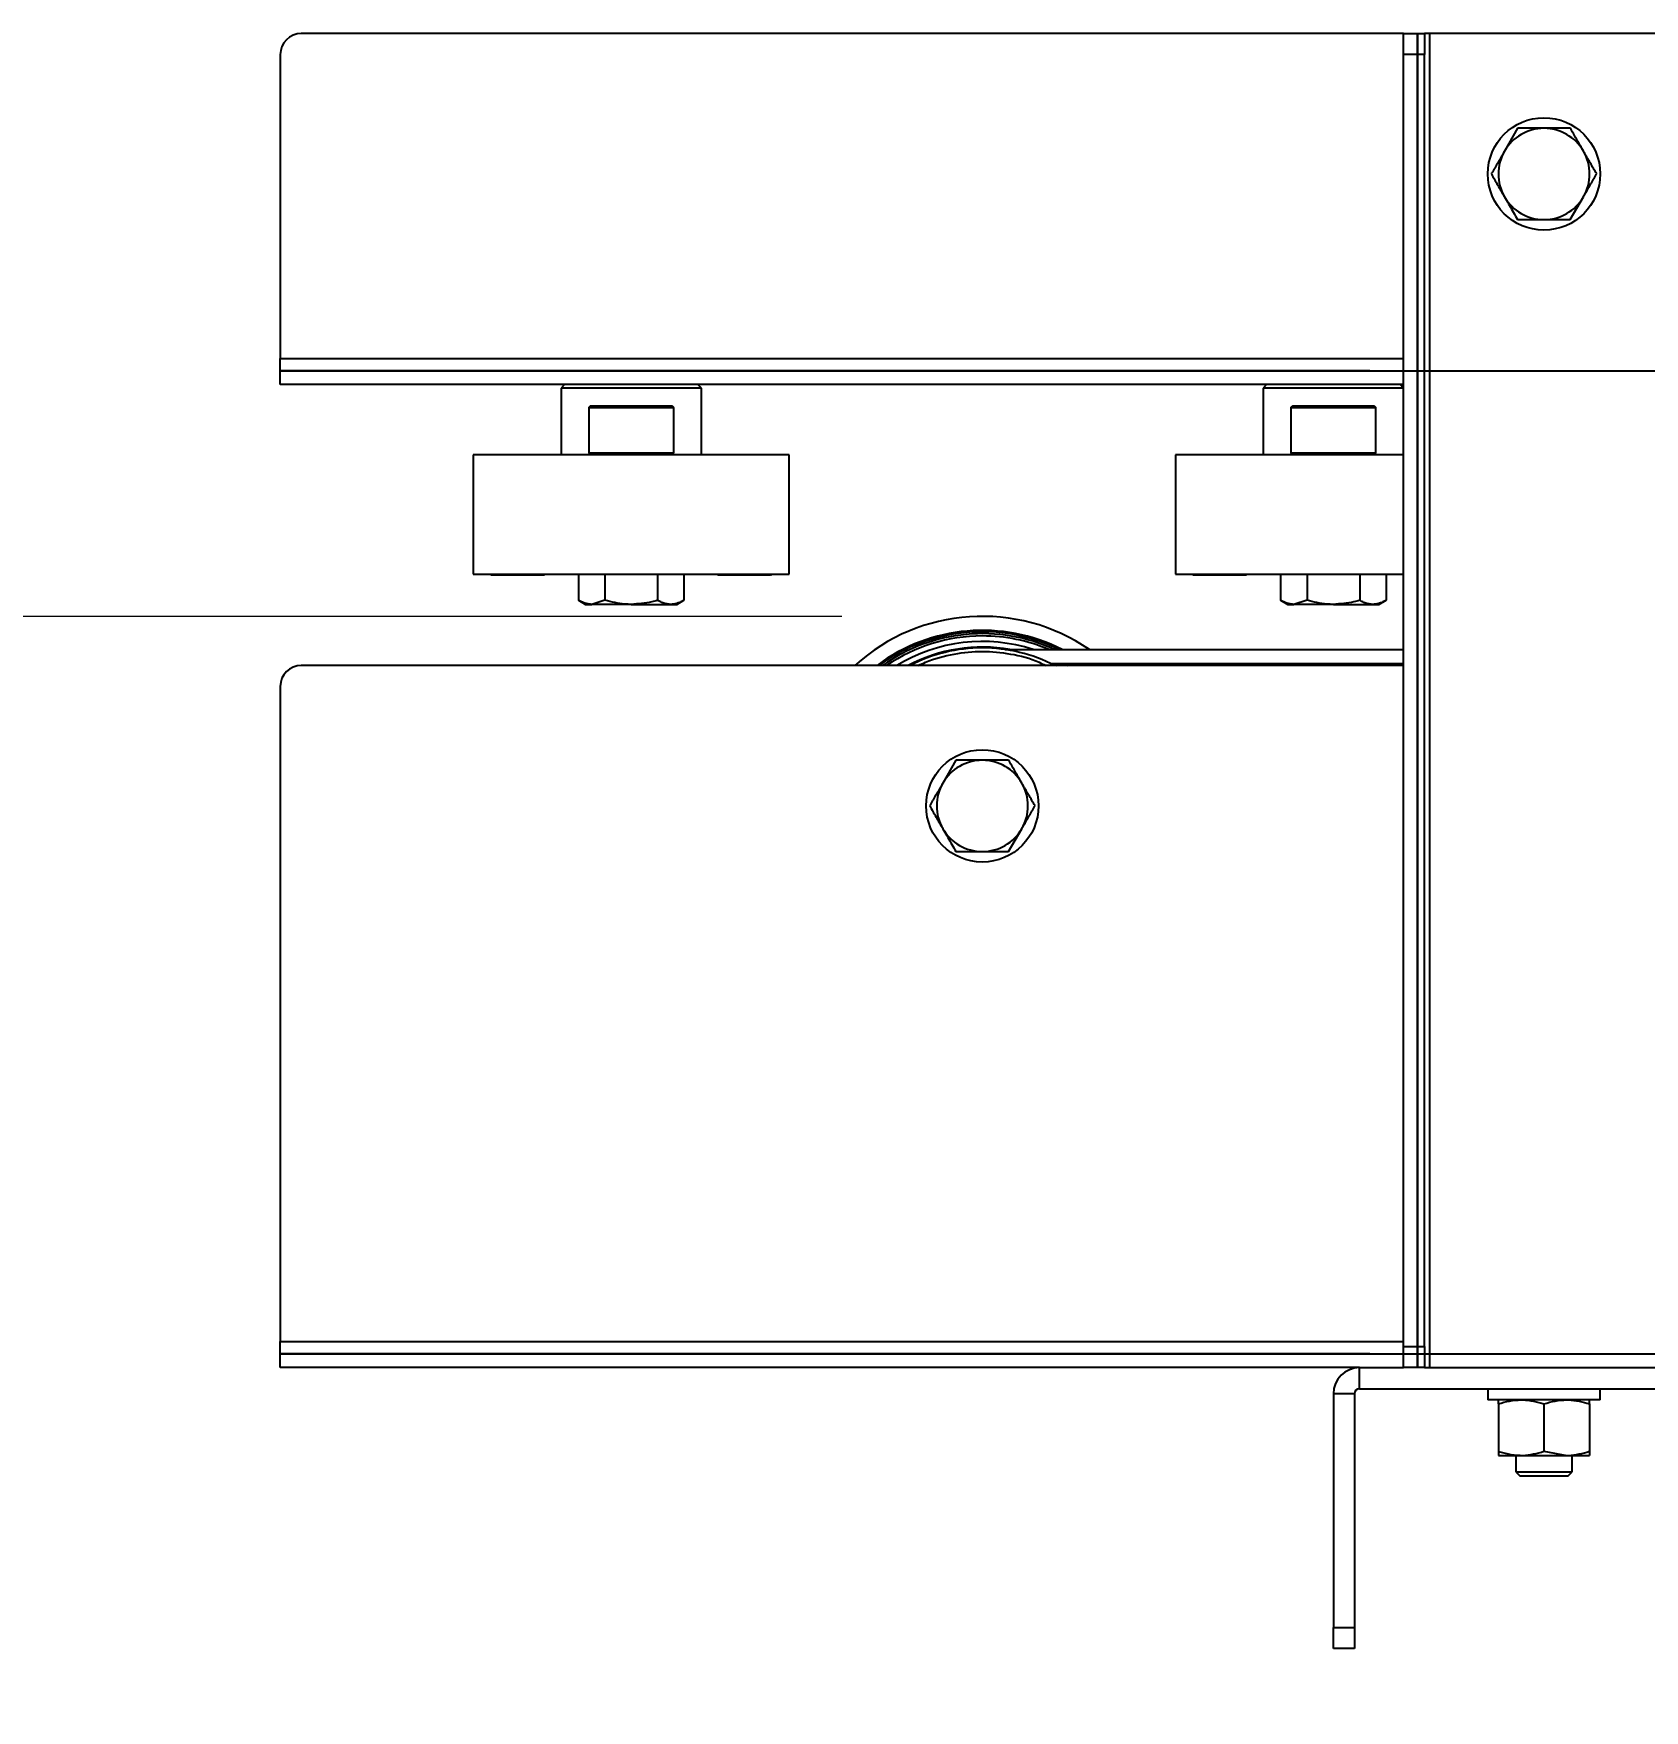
# Model space of a CAD drawing. Header units: millimetres. Extents: x 15 to 415, y 5 to 292.
# Drawn here: x 65.15 to 76.62, y 115.65 to 127.59 of the extents above; entities that cross this region are included whole.
import ezdxf

# ---------------------------------------------------------------- set-up
doc = ezdxf.new("R2010")
doc.units = ezdxf.units.MM
doc.linetypes.add('CENTERX2', pattern=[20.32, 12.7, -2.54, 2.54, -2.54])
doc.styles.add('SLDTEXTSTYLE0', font='TXT', dxfattribs={"width": 0.75})
doc.dimstyles.new('SLDDIMSTYLE2', dxfattribs={"dimtxt": 3.5, "dimasz": 3.302, "dimexe": 0, "dimexo": 0.0625, "dimgap": 0.875, "dimtad": 1, "dimlfac": 20, "dimrnd": 1e-09, "dimzin": 12, "dimdsep": 46, "dimtxsty": 'SLDTEXTSTYLE0', "dimsah": 1, "dimcen": 0.09, "dimadec": 0, "dimazin": 3, "dimtol": 1, "dimtp": 10, "dimtm": 10, "dimtfac": 1, "dimtofl": 0, "dimtmove": 0, "dimatfit": 3, "dimfxl": 0, "dimfrac": 2, "dimtolj": 1, "dimtzin": 0, "dimarcsym": 0})

# ---------------------------------------------------------------- blocks, each defined once
blk = doc.blocks.new('_D_3')
at = {"color": 7, "linetype": 'Continuous', "lineweight": 0}
for p, q in [((70.907, 123.439), (55.907, 123.439)), ((56.907, 123.439), (56.907, 93.439)), ((84.207, 93.439), (55.907, 93.439)), ((56.907, 93.439), (56.907, 60.237))]:
    blk.add_line(p, q, dxfattribs=at)
at = {"color": 7, "linetype": 'Continuous', "lineweight": 18}
for points in [[(56.907, 123.439), (56.399, 120.137), (57.415, 120.137)], [(56.907, 93.439), (57.415, 96.741), (56.399, 96.741)]]:
    blk.add_solid(points, dxfattribs=at)
at = {"color": 7, "linetype": 'Continuous', "lineweight": 18, "char_height": 3.5, "attachment_point": 1, "rotation": 90, "style": 'SLDTEXTSTYLE0'}
for s, insert in [('±10.00', (52.396, 75.773)), ('600.00', (52.396, 60.237))]:
    blk.add_mtext(s, dxfattribs=dict(at, insert=insert))

msp = doc.modelspace()

# ---------------------------------------------------------------- linework, layer by layer
at = {"color": 7, "linetype": 'Continuous', "lineweight": 25}
for p, q in [((74.90737, 127.58944), (67.05737, 127.58944)), ((74.90737, 127.58944), (75.05737, 127.58944)), ((74.90737, 127.43944), (74.90737, 127.58944)), ((75.05737, 127.58944), (75.05737, 127.43944)), ((75.0942, 127.58944), (75.05737, 127.58944)), ((75.0942, 118.08944), (75.0942, 127.58944)), ((78.72054, 127.58944), (75.0942, 127.58944)), ((66.90737, 127.43944), (66.90737, 125.27627)), ((75.05737, 127.43944), (74.90737, 127.43944)), ((74.90737, 118.23944), (74.90737, 127.43944)), ((75.05737, 118.23944), (75.05737, 127.43944)), ((75.71973, 126.91444), (75.62591, 126.75194)), ((76.095, 126.26444), (76.18882, 126.42694)), ((66.90737, 125.08944), (66.90737, 125.27627)), ((74.90737, 125.08944), (66.90737, 125.08944)), ((68.93237, 125.08944), (68.90737, 125.06444)), ((68.90737, 125.06444), (68.90737, 124.58944)), ((69.40737, 125.06444), (68.90737, 125.06444)), ((69.90737, 125.06444), (69.40737, 125.06444)), ((69.90737, 125.06444), (69.88237, 125.08944)), ((69.90737, 124.58944), (69.90737, 125.06444)), ((73.93237, 125.08944), (73.90737, 125.06444)), ((73.90737, 125.06444), (73.90737, 124.58944)), ((74.40737, 125.06444), (73.90737, 125.06444)), ((74.90737, 125.06444), (74.40737, 125.06444)), ((74.90737, 125.06444), (74.88237, 125.08944)), ((69.10737, 124.60444), (69.10737, 124.92444)), ((69.70737, 124.92444), (69.10737, 124.92444)), ((69.12848, 124.93944), (69.68625, 124.93944)), ((69.70737, 124.92444), (69.70737, 124.60444)), ((74.10737, 124.60444), (74.10737, 124.92444)), ((74.70737, 124.92444), (74.10737, 124.92444)), ((74.12848, 124.93944), (74.68625, 124.93944)), ((74.70737, 124.92444), (74.70737, 124.60444)), ((68.28237, 124.58944), (68.28237, 123.73944)), ((69.6002, 124.58944), (68.28237, 124.58944)), ((69.10737, 124.60444), (69.70737, 124.60444)), ((70.53237, 124.58944), (69.6002, 124.58944)), ((70.53237, 123.73944), (70.53237, 124.58944)), ((73.28237, 124.58944), (73.28237, 123.73944)), ((74.6002, 124.58944), (73.28237, 124.58944)), ((74.10737, 124.60444), (74.70737, 124.60444)), ((74.90737, 124.58944), (74.6002, 124.58944)), ((68.28237, 123.73944), (69.6002, 123.73944)), ((68.40758, 123.73944), (68.40758, 123.73444)), ((68.40801, 123.73444), (68.40801, 123.73944)), ((68.40801, 123.73444), (68.40889, 123.73444)), ((68.40918, 123.73944), (68.40918, 123.73444)), ((68.4107, 123.73444), (68.4107, 123.73944)), ((68.41099, 123.73444), (68.42051, 123.73444)), ((68.41693, 123.73444), (68.43462, 123.73444)), ((68.44106, 123.73444), (68.442, 123.73444)), ((68.442, 123.73444), (68.442, 123.73944)), ((68.442, 123.73444), (68.45236, 123.73444)), ((68.45236, 123.73444), (68.45236, 123.73944)), ((68.45236, 123.73444), (68.47266, 123.73444)), ((68.47266, 123.73444), (68.47266, 123.73944)), ((68.47266, 123.73444), (68.48851, 123.73444)), ((68.48857, 123.73444), (68.48857, 123.73944)), ((68.48857, 123.73444), (68.48974, 123.73444)), ((68.48974, 123.73944), (68.48974, 123.73444)), ((68.48974, 123.73444), (68.49985, 123.73444)), ((68.49985, 123.73444), (68.49985, 123.73944)), ((68.51868, 123.73444), (68.51868, 123.73944)), ((68.51868, 123.73444), (68.52386, 123.73444)), ((68.52386, 123.73444), (68.52386, 123.73944)), ((68.52386, 123.73444), (68.53686, 123.73444)), ((68.53891, 123.73444), (68.53891, 123.73944)), ((68.53891, 123.73444), (68.54579, 123.73444)), ((68.54579, 123.73444), (68.54579, 123.73944)), ((68.54579, 123.73444), (68.54771, 123.73444)), ((68.55975, 123.73444), (68.55975, 123.73944)), ((68.55975, 123.73444), (68.56661, 123.73444)), ((68.56661, 123.73444), (68.56661, 123.73944)), ((68.58043, 123.73444), (68.58043, 123.73944)), ((68.58043, 123.73444), (68.58302, 123.73444)), ((68.58343, 123.73444), (68.58343, 123.73944)), ((68.58343, 123.73444), (68.60729, 123.73444)), ((68.60729, 123.73444), (68.60729, 123.73944)), ((68.60936, 123.73944), (68.60936, 123.73444)), ((68.62928, 123.73444), (68.62928, 123.73944)), ((68.63209, 123.73444), (68.63209, 123.73944)), ((68.63209, 123.73444), (68.63473, 123.73444)), ((68.64054, 123.73444), (68.64054, 123.73944)), ((68.64054, 123.73444), (68.65669, 123.73444)), ((68.65669, 123.73444), (68.65669, 123.73944)), ((68.67848, 123.73444), (68.67848, 123.73944)), ((68.68132, 123.73444), (68.68132, 123.73944)), ((68.68132, 123.73444), (68.68276, 123.73444)), ((68.68276, 123.73444), (68.68276, 123.73944)), ((68.68276, 123.73444), (68.69587, 123.73444)), ((68.69587, 123.73444), (68.69587, 123.73944)), ((68.69587, 123.73444), (68.71271, 123.73444)), ((68.71271, 123.73444), (68.71271, 123.73944)), ((68.71271, 123.73444), (68.72573, 123.73444)), ((68.72573, 123.73444), (68.72573, 123.73944)), ((68.72573, 123.73444), (68.78292, 123.73444)), ((68.78292, 123.73444), (68.78292, 123.73944)), ((68.78533, 123.73444), (68.78533, 123.73944)), ((69.03209, 123.73944), (69.03209, 123.55347)), ((69.21973, 123.73944), (69.21973, 123.55347)), ((69.595, 123.73944), (69.595, 123.55347)), ((69.6002, 123.73944), (70.53237, 123.73944)), ((69.78264, 123.73944), (69.78264, 123.55347)), ((70.02761, 123.73444), (70.02761, 123.73944)), ((70.03, 123.73444), (70.03, 123.73944)), ((70.03, 123.73444), (70.06065, 123.73444)), ((70.06065, 123.73944), (70.06065, 123.73444)), ((70.06065, 123.73444), (70.07382, 123.73444)), ((70.07382, 123.73444), (70.07382, 123.73944)), ((70.08413, 123.73444), (70.08413, 123.73944)), ((70.08992, 123.73444), (70.08992, 123.73944)), ((70.08992, 123.73444), (70.10156, 123.73444)), ((70.10156, 123.73444), (70.10156, 123.73944)), ((70.10156, 123.73444), (70.11635, 123.73444)), ((70.11635, 123.73444), (70.11635, 123.73944)), ((70.11635, 123.73444), (70.128, 123.73444)), ((70.128, 123.73944), (70.128, 123.73444)), ((70.128, 123.73444), (70.14168, 123.73444)), ((70.14587, 123.73444), (70.14587, 123.73944)), ((70.14587, 123.73444), (70.16031, 123.73444)), ((70.16031, 123.73444), (70.16031, 123.73944)), ((70.17571, 123.73444), (70.17571, 123.73944)), ((70.17571, 123.73444), (70.18465, 123.73444)), ((70.18465, 123.73444), (70.18465, 123.73944)), ((70.18465, 123.73444), (70.19327, 123.73444)), ((70.19327, 123.73444), (70.19327, 123.73944)), ((70.19327, 123.73444), (70.20222, 123.73444)), ((70.20222, 123.73444), (70.20222, 123.73944)), ((70.20222, 123.73444), (70.21086, 123.73444)), ((70.21086, 123.73444), (70.21086, 123.73944)), ((70.21086, 123.73444), (70.21978, 123.73444)), ((70.21978, 123.73444), (70.21978, 123.73944)), ((70.21978, 123.73444), (70.22927, 123.73444)), ((70.22927, 123.73444), (70.22927, 123.73944)), ((70.22927, 123.73444), (70.23689, 123.73444)), ((70.23689, 123.73444), (70.23689, 123.73944)), ((70.23689, 123.73444), (70.24032, 123.73444)), ((70.24032, 123.73444), (70.24032, 123.73944)), ((70.24032, 123.73444), (70.24628, 123.73444)), ((70.26174, 123.73444), (70.26174, 123.73944)), ((70.28058, 123.73444), (70.28658, 123.73444)), ((70.28898, 123.73944), (70.28898, 123.73444)), ((70.28908, 123.73444), (70.28908, 123.73944)), ((70.28908, 123.73444), (70.32815, 123.73444)), ((70.32815, 123.73444), (70.32815, 123.73944)), ((70.33893, 123.73944), (70.33893, 123.73444)), ((70.33893, 123.73444), (70.36562, 123.73444)), ((70.36562, 123.73444), (70.36562, 123.73944)), ((70.36687, 123.73444), (70.37695, 123.73444)), ((70.37695, 123.73444), (70.37695, 123.73944)), ((70.37695, 123.73444), (70.38741, 123.73444)), ((70.38741, 123.73444), (70.38741, 123.73944)), ((70.39057, 123.73444), (70.39502, 123.73444)), ((70.39502, 123.73944), (70.39502, 123.73444)), ((70.3978, 123.73444), (70.3978, 123.73944)), ((70.39803, 123.73444), (70.4, 123.73444)), ((70.4, 123.73944), (70.4, 123.73444)), ((70.4021, 123.73444), (70.4021, 123.73944)), ((70.40302, 123.73444), (70.40716, 123.73444)), ((70.40716, 123.73944), (70.40716, 123.73444)), ((73.28237, 123.73944), (74.6002, 123.73944)), ((73.40758, 123.73944), (73.40758, 123.73444)), ((73.40801, 123.73444), (73.40801, 123.73944)), ((73.40801, 123.73444), (73.40872, 123.73444)), ((73.40918, 123.73944), (73.40918, 123.73444)), ((73.4107, 123.73444), (73.4107, 123.73944)), ((73.41693, 123.73444), (73.43462, 123.73444)), ((73.44106, 123.73444), (73.442, 123.73444)), ((73.442, 123.73444), (73.442, 123.73944)), ((73.442, 123.73444), (73.45236, 123.73444)), ((73.45236, 123.73444), (73.45236, 123.73944)), ((73.45236, 123.73444), (73.47266, 123.73444)), ((73.47266, 123.73444), (73.47266, 123.73944)), ((73.47266, 123.73444), (73.48851, 123.73444)), ((73.48857, 123.73444), (73.48857, 123.73944)), ((73.48857, 123.73444), (73.48974, 123.73444)), ((73.48974, 123.73944), (73.48974, 123.73444)), ((73.48974, 123.73444), (73.49985, 123.73444)), ((73.49985, 123.73444), (73.49985, 123.73944)), ((73.51868, 123.73444), (73.51868, 123.73944)), ((73.51868, 123.73444), (73.52386, 123.73444)), ((73.52386, 123.73444), (73.52386, 123.73944)), ((73.52386, 123.73444), (73.53686, 123.73444)), ((73.53891, 123.73444), (73.53891, 123.73944)), ((73.53891, 123.73444), (73.54579, 123.73444)), ((73.54579, 123.73444), (73.54579, 123.73944)), ((73.54579, 123.73444), (73.54771, 123.73444)), ((73.55975, 123.73444), (73.55975, 123.73944)), ((73.55975, 123.73444), (73.56661, 123.73444)), ((73.56661, 123.73444), (73.56661, 123.73944)), ((73.58043, 123.73444), (73.58043, 123.73944)), ((73.58043, 123.73444), (73.58302, 123.73444)), ((73.58343, 123.73444), (73.58343, 123.73944)), ((73.58343, 123.73444), (73.60729, 123.73444)), ((73.60729, 123.73444), (73.60729, 123.73944)), ((73.60936, 123.73944), (73.60936, 123.73444)), ((73.62928, 123.73444), (73.62928, 123.73944)), ((73.63209, 123.73444), (73.63209, 123.73944)), ((73.63209, 123.73444), (73.63473, 123.73444)), ((73.64054, 123.73444), (73.64054, 123.73944)), ((73.64054, 123.73444), (73.65669, 123.73444)), ((73.65669, 123.73444), (73.65669, 123.73944)), ((73.67848, 123.73444), (73.67848, 123.73944)), ((73.68132, 123.73444), (73.68132, 123.73944)), ((73.68132, 123.73444), (73.68276, 123.73444)), ((73.68276, 123.73444), (73.68276, 123.73944)), ((73.68276, 123.73444), (73.69587, 123.73444)), ((73.69587, 123.73444), (73.69587, 123.73944)), ((73.69587, 123.73444), (73.71271, 123.73444)), ((73.71271, 123.73444), (73.71271, 123.73944)), ((73.71271, 123.73444), (73.72573, 123.73444)), ((73.72573, 123.73444), (73.72573, 123.73944)), ((73.72573, 123.73444), (73.78292, 123.73444)), ((73.78292, 123.73444), (73.78292, 123.73944)), ((73.78533, 123.73444), (73.78533, 123.73944)), ((74.03209, 123.73944), (74.03209, 123.55347)), ((74.21973, 123.73944), (74.21973, 123.55347)), ((74.595, 123.73944), (74.595, 123.55347)), ((74.6002, 123.73944), (74.90737, 123.73944)), ((74.78264, 123.73944), (74.78264, 123.55347)), ((69.03209, 123.55347), (69.08237, 123.52444)), ((69.08237, 123.52444), (69.12591, 123.52444)), ((69.21973, 123.55347), (69.12591, 123.52444)), ((69.40737, 123.52444), (69.12591, 123.52444)), ((69.40737, 123.52444), (69.68882, 123.52444)), ((69.68882, 123.52444), (69.73237, 123.52444)), ((69.73237, 123.52444), (69.78264, 123.55347)), ((74.03209, 123.55347), (74.08237, 123.52444)), ((74.08237, 123.52444), (74.12591, 123.52444)), ((74.21973, 123.55347), (74.12591, 123.52444)), ((74.40737, 123.52444), (74.12591, 123.52444)), ((74.40737, 123.52444), (74.68882, 123.52444)), ((74.68882, 123.52444), (74.73237, 123.52444)), ((74.73237, 123.52444), (74.78264, 123.55347)), ((72.06781, 123.20294), (74.90737, 123.20294)), ((74.90737, 123.08944), (67.05737, 123.08944)), ((72.39567, 123.10294), (74.90737, 123.10294)), ((72.58861, 123.08944), (72.56836, 123.10294)), ((72.59808, 123.10294), (72.61748, 123.08944)), ((72.65737, 123.08944), (72.63902, 123.10294)), ((72.79917, 123.10294), (72.81428, 123.08944)), ((66.90737, 122.93944), (66.90737, 118.27627)), ((71.71973, 122.41444), (71.62591, 122.25194)), ((72.095, 121.76444), (72.18882, 121.92694)), ((66.90737, 118.08944), (66.90737, 118.27627)), ((74.90737, 118.23944), (75.05737, 118.23944)), ((74.90737, 118.08944), (74.90737, 118.23944)), ((75.05737, 118.23944), (75.05737, 118.08944)), ((74.5942, 118.08944), (66.90737, 118.08944)), ((74.5942, 118.08944), (74.90737, 118.08944)), ((74.5942, 117.93944), (74.5942, 118.08944)), ((75.05737, 118.08944), (74.90737, 118.08944)), ((75.05737, 118.08944), (75.0942, 118.08944)), ((75.0942, 118.08944), (78.72054, 118.08944)), ((74.55737, 117.90261), (74.40737, 117.90261)), ((74.40737, 117.90261), (74.40737, 116.23944)), ((74.55737, 117.90261), (74.55737, 116.23944)), ((74.5942, 117.93944), (79.22054, 117.93944)), ((75.50737, 117.93944), (75.50737, 117.85944)), ((76.30737, 117.85944), (76.30737, 117.93944)), ((76.30737, 117.85944), (75.50737, 117.85944)), ((75.58237, 117.83042), (75.58237, 117.49347)), ((75.90737, 117.83042), (75.90737, 117.49347)), ((76.23237, 117.83042), (76.23237, 117.49347)), ((75.58237, 117.46444), (75.74487, 117.46444)), ((75.70737, 117.46444), (75.70737, 117.34717)), ((75.74487, 117.46444), (76.06987, 117.46444)), ((75.90737, 117.49347), (76.06987, 117.46444)), ((76.06987, 117.46444), (76.23237, 117.46444)), ((76.10737, 117.34717), (76.10737, 117.46444)), ((75.70737, 117.34717), (75.73509, 117.31944)), ((75.70737, 117.34717), (76.10737, 117.34717)), ((75.73509, 117.31944), (76.07964, 117.31944)), ((76.07964, 117.31944), (76.10737, 117.34717)), ((74.40737, 116.23944), (74.55737, 116.23944)), ((74.40737, 116.08944), (74.40737, 116.23944)), ((74.55737, 116.23944), (74.55737, 116.08944)), ((74.55737, 116.08944), (74.40737, 116.08944))]:
    msp.add_line(p, q, dxfattribs=at)
at = {"color": 7, "linetype": 'CENTERX2'}
for p, q in [((75.00637, 118.08944), (75.00637, 127.58944)), ((75.00637, 127.58944), (75.00637, 118.08944)), ((216.90737, 125.18844), (66.90737, 125.18844)), ((66.90737, 125.18844), (216.90737, 125.18844)), ((66.90737, 118.18844), (216.90737, 118.18844)), ((216.90737, 118.18844), (66.90737, 118.18844))]:
    msp.add_line(p, q, dxfattribs=at)
at = {"color": 8, "linetype": 'Continuous', "lineweight": 25}
for p, q in [((66.90737, 125.27627), (74.90737, 125.27627)), ((72.40892, 123.10294), (72.43532, 123.08944)), ((72.4933, 123.10294), (72.51605, 123.08944)), ((72.62231, 123.10294), (72.64107, 123.08944)), ((66.90737, 118.27627), (74.90737, 118.27627))]:
    msp.add_line(p, q, dxfattribs=at)
at = {"color": 7, "linetype": 'Continuous', "lineweight": 25}
for centre in [(75.90737, 126.58944), (71.90737, 122.08944)]:
    msp.add_circle(centre, 0.4, dxfattribs=at)
for centre, radius, start, end in [((67.05737, 127.43944), 0.15, 90, 180), ((75.90737, 126.58944), 0.325, 90, 150), ((75.90737, 126.58944), 0.325, 30, 90), ((75.90737, 126.58944), 0.325, 150, 210), ((75.90737, 126.58944), 0.325, 330, 30), ((75.90737, 126.58944), 0.325, 210, 270), ((75.90737, 126.58944), 0.325, 270, 330), ((71.90737, 122.08944), 1.35, 55.569721, 132.205446), ((71.90737, 122.08944), 1.25, 62.973947, 126.869898), ((71.90737, 122.08944), 1.22649, 65.213844, 125.379209), ((71.90737, 122.08944), 1.21, 90, 124.264603), ((71.90737, 122.08944), 1.21, 66.962355, 90), ((71.90737, 122.08944), 1.125, 90, 117.266044), ((71.90737, 122.08944), 1.125, 62.733956, 90), ((67.05737, 122.93944), 0.15, 90, 180), ((71.90737, 122.08944), 0.325, 90, 150), ((71.90737, 122.08944), 0.325, 30, 90), ((71.90737, 122.08944), 0.325, 150, 210), ((71.90737, 122.08944), 0.325, 330, 30), ((71.90737, 122.08944), 0.325, 210, 270), ((71.90737, 122.08944), 0.325, 270, 330), ((74.5942, 117.90261), 0.18683, 90, 180), ((74.5942, 117.90261), 0.03683, 90, 180)]:
    msp.add_arc(centre, radius, start, end, dxfattribs=at)
at = {"color": 8, "linetype": 'Continuous', "lineweight": 25}
for radius, start, end in [(1.24029, 63.866951, 126.267609), (1.17068, 72.018173, 121.328258), (1.13081, 79.961409, 117.832016)]:
    msp.add_arc((71.90737, 122.08944), radius, start, end, dxfattribs=at)
at = {"color": 7, "linetype": 'Continuous', "lineweight": 25}
for points, knots in [([(75.90737, 126.91444), (75.89201, 126.91444), (75.82851, 126.91444), (75.76664, 126.91444), (75.71973, 126.91444)], [0, 0, 0, 0, 0.241851417, 1, 1, 1, 1]), ([(76.095, 126.91444), (76.08133, 126.91444), (76.02022, 126.91444), (75.95669, 126.91444), (75.90737, 126.91444)], [0, 0, 0, 0, 0.22371328, 1, 1, 1, 1]), ([(76.18882, 126.75194), (76.1866, 126.7558), (76.16976, 126.78496), (76.13801, 126.83996), (76.10943, 126.88947), (76.095, 126.91444)], [0, 0, 0, 0, 0.07007691, 0.53077766, 1, 1, 1, 1]), ([(75.62591, 126.75194), (75.62368, 126.74809), (75.61782, 126.73793), (75.6083, 126.72145), (75.59738, 126.70252), (75.58277, 126.67723), (75.5682, 126.652), (75.55372, 126.6269), (75.54286, 126.6081), (75.53568, 126.59567), (75.53209, 126.58944)], [0, 0, 0, 0, 0.07003611, 0.18484299, 0.29981661, 0.41526294, 0.64786676, 0.76502468, 0.88247311, 1, 1, 1, 1]), ([(76.28264, 126.58944), (76.27507, 126.60257), (76.25988, 126.62888), (76.24051, 126.66242), (76.22481, 126.68961), (76.2129, 126.71025), (76.20088, 126.73105), (76.19285, 126.74498), (76.18882, 126.75194)], [0, 0, 0, 0, 0.2473449, 0.49601219, 0.62098533, 0.74684355, 0.87330953, 1, 1, 1, 1]), ([(75.53209, 126.58944), (75.53587, 126.5829), (75.54721, 126.56325), (75.56644, 126.52995), (75.58994, 126.48924), (75.60985, 126.45475), (75.62189, 126.43391), (75.62591, 126.42694)], [0, 0, 0, 0, 0.123597525, 0.371247822, 0.621013548, 0.873301388, 1, 1, 1, 1]), ([(76.18882, 126.42694), (76.19105, 126.4308), (76.20057, 126.44728), (76.21374, 126.4701), (76.22829, 126.4953), (76.23921, 126.51422), (76.25013, 126.53313), (76.26102, 126.55198), (76.27187, 126.57078), (76.27905, 126.58322), (76.28264, 126.58944)], [0, 0, 0, 0, 0.07003681, 0.29977827, 0.41522575, 0.53148028, 0.64786324, 0.76502233, 0.88247194, 1, 1, 1, 1]), ([(75.62591, 126.42694), (75.62813, 126.42309), (75.64009, 126.40239), (75.66174, 126.36488), (75.69089, 126.31438), (75.71001, 126.28128), (75.71973, 126.26444)], [0, 0, 0, 0, 0.070051373, 0.376606602, 0.683073408, 1, 1, 1, 1]), ([(75.71973, 126.26444), (75.7429, 126.26444), (75.78945, 126.26444), (75.84489, 126.26444), (75.88435, 126.26444), (75.89969, 126.26444), (75.90737, 126.26444)], [0, 0, 0, 0, 0.37742408, 0.75834263, 0.87907343, 1, 1, 1, 1]), ([(75.90737, 126.26444), (75.95669, 126.26444), (76.02022, 126.26444), (76.08133, 126.26444), (76.095, 126.26444)], [0, 0, 0, 0, 0.77628672, 1, 1, 1, 1]), ([(69.10737, 124.92444), (69.10749, 124.92566), (69.10772, 124.92809), (69.10966, 124.93174), (69.11251, 124.93466), (69.11605, 124.93684), (69.11979, 124.93831), (69.12396, 124.93927), (69.12697, 124.93938), (69.12848, 124.93944)], [0, 0, 0, 0, 0.11116437, 0.22155782, 0.39117964, 0.52732907, 0.66706995, 0.83215896, 1, 1, 1, 1]), ([(69.68625, 124.93944), (69.68832, 124.93933), (69.69254, 124.93911), (69.69812, 124.93725), (69.70209, 124.93473), (69.70451, 124.93227), (69.70611, 124.92991), (69.70718, 124.92721), (69.70731, 124.92526), (69.70737, 124.92444)], [0, 0, 0, 0, 0.229450284, 0.466684963, 0.643088592, 0.731025051, 0.821782574, 0.924949013, 1, 1, 1, 1]), ([(74.10737, 124.92444), (74.10749, 124.92566), (74.10772, 124.92809), (74.10966, 124.93174), (74.11251, 124.93466), (74.11605, 124.93684), (74.11979, 124.93831), (74.12396, 124.93927), (74.12697, 124.93938), (74.12848, 124.93944)], [0, 0, 0, 0, 0.11116437, 0.22155782, 0.39117964, 0.52732907, 0.66706995, 0.83215896, 1, 1, 1, 1]), ([(74.68625, 124.93944), (74.68832, 124.93933), (74.69254, 124.93911), (74.69812, 124.93725), (74.70209, 124.93473), (74.70451, 124.93227), (74.70611, 124.92991), (74.70718, 124.92721), (74.70731, 124.92526), (74.70737, 124.92444)], [0, 0, 0, 0, 0.229450284, 0.466684963, 0.643088592, 0.731025051, 0.821782574, 0.924949013, 1, 1, 1, 1]), ([(69.12848, 124.58944), (69.12641, 124.58956), (69.1222, 124.58978), (69.11662, 124.59164), (69.11264, 124.59416), (69.11022, 124.59662), (69.10862, 124.59898), (69.10755, 124.60168), (69.10742, 124.60362), (69.10737, 124.60444)], [0, 0, 0, 0, 0.22945028, 0.46668496, 0.64308859, 0.73102505, 0.82178257, 0.92494901, 1, 1, 1, 1]), ([(69.70737, 124.60444), (69.70725, 124.60323), (69.70701, 124.6008), (69.70508, 124.59714), (69.70222, 124.59423), (69.69868, 124.59205), (69.69494, 124.59058), (69.69077, 124.58962), (69.68776, 124.5895), (69.68625, 124.58944)], [0, 0, 0, 0, 0.111164368, 0.221557819, 0.391179643, 0.527329074, 0.667069947, 0.83215896, 1, 1, 1, 1]), ([(74.12848, 124.58944), (74.12641, 124.58956), (74.1222, 124.58978), (74.11662, 124.59164), (74.11264, 124.59416), (74.11022, 124.59662), (74.10862, 124.59898), (74.10755, 124.60168), (74.10742, 124.60362), (74.10737, 124.60444)], [0, 0, 0, 0, 0.22945028, 0.46668496, 0.64308859, 0.73102505, 0.82178257, 0.92494901, 1, 1, 1, 1]), ([(74.70737, 124.60444), (74.70725, 124.60323), (74.70701, 124.6008), (74.70508, 124.59714), (74.70222, 124.59423), (74.69868, 124.59205), (74.69494, 124.59058), (74.69077, 124.58962), (74.68776, 124.5895), (74.68625, 124.58944)], [0, 0, 0, 0, 0.111164368, 0.221557819, 0.391179643, 0.527329074, 0.667069947, 0.83215896, 1, 1, 1, 1]), ([(68.40758, 123.73444), (68.40762, 123.73444), (68.4077, 123.73444), (68.40782, 123.73444), (68.40794, 123.73444), (68.40801, 123.73444)], [0, 0, 0, 0, 0.250499317, 0.500932682, 1, 1, 1, 1]), ([(68.4107, 123.73444), (68.41403, 123.73444), (68.42068, 123.73444), (68.42943, 123.73444), (68.43486, 123.73444), (68.43697, 123.73444)], [0, 0, 0, 0, 0.37999062, 0.75962697, 1, 1, 1, 1]), ([(68.44037, 123.73444), (68.44034, 123.73444), (68.44028, 123.73444), (68.44052, 123.73444), (68.44077, 123.73444), (68.44111, 123.73444), (68.44153, 123.73444), (68.44184, 123.73444), (68.442, 123.73444)], [0, 0, 0, 0, 0.27327484, 0.42109323, 0.56521825, 0.70965688, 0.85477745, 1, 1, 1, 1]), ([(68.48881, 123.73444), (68.48872, 123.73444), (68.48855, 123.73444), (68.48847, 123.73444), (68.48851, 123.73444), (68.48872, 123.73444), (68.48908, 123.73444), (68.48949, 123.73444), (68.48974, 123.73444)], [0, 0, 0, 0, 0.15219733, 0.30538071, 0.45997636, 0.61886819, 0.77897902, 1, 1, 1, 1]), ([(68.49985, 123.73444), (68.50085, 123.73444), (68.50278, 123.73444), (68.50798, 123.73444), (68.51177, 123.73444), (68.51369, 123.73444), (68.51372, 123.73444)], [0, 0, 0, 0, 0.35258236, 0.6858242, 0.99504339, 1, 1, 1, 1]), ([(68.51635, 123.73444), (68.51634, 123.73444), (68.51625, 123.73444), (68.51629, 123.73444), (68.51647, 123.73444), (68.51677, 123.73444), (68.51726, 123.73444), (68.51791, 123.73444), (68.51843, 123.73444), (68.51868, 123.73444)], [0, 0, 0, 0, 0.01653062, 0.21682148, 0.31828921, 0.48616051, 0.65522941, 0.82729332, 1, 1, 1, 1]), ([(68.53675, 123.73444), (68.5368, 123.73444), (68.5369, 123.73444), (68.53827, 123.73444), (68.53891, 123.73444)], [0, 0, 0, 0, 0.52656025, 1, 1, 1, 1]), ([(68.54579, 123.73444), (68.54665, 123.73444), (68.54839, 123.73444), (68.55166, 123.73444), (68.55435, 123.73444), (68.55546, 123.73444)], [0, 0, 0, 0, 0.36861676, 0.73972635, 1, 1, 1, 1]), ([(68.55692, 123.73444), (68.55692, 123.73444), (68.5569, 123.73444), (68.55835, 123.73444), (68.55957, 123.73444), (68.55975, 123.73444)], [0, 0, 0, 0, 0.15876781, 0.87607023, 1, 1, 1, 1]), ([(68.56661, 123.73444), (68.56805, 123.73444), (68.5705, 123.73444), (68.57579, 123.73444), (68.57899, 123.73444), (68.58043, 123.73444)], [0, 0, 0, 0, 0.43959189, 0.74804775, 1, 1, 1, 1]), ([(68.60729, 123.73444), (68.60745, 123.73444), (68.60776, 123.73444), (68.60842, 123.73444), (68.60898, 123.73444), (68.60936, 123.73444)], [0, 0, 0, 0, 0.25034864, 0.5007655, 1, 1, 1, 1]), ([(68.60936, 123.73444), (68.61103, 123.73444), (68.61384, 123.73444), (68.61913, 123.73444), (68.6243, 123.73444), (68.62754, 123.73444), (68.62928, 123.73444)], [0, 0, 0, 0, 0.31857247, 0.53405374, 0.75020241, 1, 1, 1, 1]), ([(68.62928, 123.73444), (68.62953, 123.73444), (68.63003, 123.73444), (68.63094, 123.73444), (68.63163, 123.73444), (68.63209, 123.73444)], [0, 0, 0, 0, 0.25082463, 0.50196507, 1, 1, 1, 1]), ([(68.636, 123.73444), (68.63606, 123.73444), (68.6362, 123.73444), (68.6382, 123.73444), (68.63995, 123.73444), (68.64054, 123.73444)], [0, 0, 0, 0, 0.29169999, 0.76254839, 1, 1, 1, 1]), ([(68.65669, 123.73444), (68.65831, 123.73444), (68.66101, 123.73444), (68.6662, 123.73444), (68.67138, 123.73444), (68.67552, 123.73444), (68.67784, 123.73444), (68.67848, 123.73444)], [0, 0, 0, 0, 0.29156218, 0.48449602, 0.67811868, 0.91155997, 1, 1, 1, 1]), ([(68.67848, 123.73444), (68.67872, 123.73444), (68.67921, 123.73444), (68.68017, 123.73444), (68.68086, 123.73444), (68.68132, 123.73444)], [0, 0, 0, 0, 0.25018906, 0.50040982, 1, 1, 1, 1]), ([(68.78292, 123.73444), (68.78313, 123.73444), (68.78357, 123.73444), (68.7844, 123.73444), (68.78496, 123.73444), (68.78533, 123.73444)], [0, 0, 0, 0, 0.25036926, 0.50078188, 1, 1, 1, 1]), ([(68.78533, 123.73444), (68.78714, 123.73444), (68.78952, 123.73444), (68.78962, 123.73444), (68.78964, 123.73444)], [0, 0, 0, 0, 0.75607246, 1, 1, 1, 1]), ([(70.02509, 123.73444), (70.02501, 123.73444), (70.02473, 123.73444), (70.02586, 123.73444), (70.02714, 123.73444), (70.02761, 123.73444)], [0, 0, 0, 0, 0.213141412, 0.716613509, 1, 1, 1, 1]), ([(70.02761, 123.73444), (70.02779, 123.73444), (70.02814, 123.73444), (70.02891, 123.73444), (70.02956, 123.73444), (70.03, 123.73444)], [0, 0, 0, 0, 0.25045902, 0.50101274, 1, 1, 1, 1]), ([(70.0748, 123.73444), (70.075, 123.73444), (70.07667, 123.73444), (70.08, 123.73444), (70.08288, 123.73444), (70.08413, 123.73444)], [0, 0, 0, 0, 0.070676211, 0.595397325, 1, 1, 1, 1]), ([(70.08413, 123.73444), (70.08554, 123.73444), (70.08737, 123.73444), (70.08889, 123.73444), (70.08923, 123.73444)], [0, 0, 0, 0, 0.776278305, 1, 1, 1, 1]), ([(70.14289, 123.73444), (70.14293, 123.73444), (70.143, 123.73444), (70.14487, 123.73444), (70.14587, 123.73444)], [0, 0, 0, 0, 0.466699885, 1, 1, 1, 1]), ([(70.16031, 123.73444), (70.16244, 123.73444), (70.16558, 123.73444), (70.17176, 123.73444), (70.17686, 123.73444), (70.18006, 123.73444), (70.18175, 123.73444)], [0, 0, 0, 0, 0.40461672, 0.59534225, 0.78652504, 1, 1, 1, 1]), ([(70.24792, 123.73444), (70.24817, 123.73444), (70.24885, 123.73444), (70.25237, 123.73444), (70.25715, 123.73444), (70.26059, 123.73444), (70.26174, 123.73444)], [0, 0, 0, 0, 0.18044363, 0.4996936, 0.83322072, 1, 1, 1, 1]), ([(70.25788, 123.73444), (70.26114, 123.73444), (70.26522, 123.73444), (70.26944, 123.73444), (70.27029, 123.73444)], [0, 0, 0, 0, 0.7969489, 1, 1, 1, 1]), ([(70.26174, 123.73444), (70.26246, 123.73444), (70.26389, 123.73444), (70.26612, 123.73444), (70.26842, 123.73444), (70.27059, 123.73444), (70.27259, 123.73444), (70.27442, 123.73444), (70.27622, 123.73444), (70.27796, 123.73444), (70.27962, 123.73444), (70.2812, 123.73444), (70.28271, 123.73444), (70.28408, 123.73444), (70.28533, 123.73444), (70.28643, 123.73444), (70.28739, 123.73444), (70.28826, 123.73444), (70.28873, 123.73444), (70.28898, 123.73444)], [0, 0, 0, 0, 0.066288783, 0.132991791, 0.201562368, 0.271107442, 0.325847513, 0.381019548, 0.43752861, 0.494429813, 0.549154813, 0.604226181, 0.660586697, 0.71743599, 0.770937773, 0.824914528, 0.880367041, 0.936276947, 1, 1, 1, 1]), ([(70.27098, 123.73444), (70.27096, 123.73444), (70.27089, 123.73444), (70.27096, 123.73444), (70.27108, 123.73444), (70.27136, 123.73444), (70.2717, 123.73444), (70.27202, 123.73444), (70.27213, 123.73444)], [0, 0, 0, 0, 0.09795091, 0.2787516, 0.46031045, 0.59478195, 0.86465331, 1, 1, 1, 1]), ([(70.32815, 123.73444), (70.32845, 123.73444), (70.32904, 123.73444), (70.32996, 123.73444), (70.33091, 123.73444), (70.33181, 123.73444), (70.33265, 123.73444), (70.33343, 123.73444), (70.3342, 123.73444), (70.33492, 123.73444), (70.33559, 123.73444), (70.33621, 123.73444), (70.33679, 123.73444), (70.33731, 123.73444), (70.33776, 123.73444), (70.33815, 123.73444), (70.33848, 123.73444), (70.33873, 123.73444), (70.33887, 123.73444), (70.33893, 123.73444)], [0, 0, 0, 0, 0.06907481, 0.13836498, 0.2094942, 0.28183557, 0.34134062, 0.40136976, 0.46289835, 0.52490516, 0.58072871, 0.63695146, 0.69455548, 0.75269614, 0.80456157, 0.85688766, 0.91058525, 0.96461916, 1, 1, 1, 1]), ([(70.38881, 123.73444), (70.38922, 123.73444), (70.39122, 123.73444), (70.39321, 123.73444), (70.39479, 123.73444)], [0, 0, 0, 0, 0.20878597, 1, 1, 1, 1]), ([(70.3978, 123.73444), (70.39757, 123.73444), (70.3971, 123.73444), (70.3964, 123.73444), (70.39571, 123.73444), (70.39525, 123.73444), (70.39502, 123.73444)], [0, 0, 0, 0, 0.2506984, 0.50128538, 0.7506427, 1, 1, 1, 1]), ([(70.4, 123.73444), (70.40018, 123.73444), (70.40053, 123.73444), (70.40121, 123.73444), (70.40174, 123.73444), (70.4021, 123.73444)], [0, 0, 0, 0, 0.25063043, 0.50121468, 1, 1, 1, 1]), ([(73.40758, 123.73444), (73.40762, 123.73444), (73.4077, 123.73444), (73.40782, 123.73444), (73.40794, 123.73444), (73.40801, 123.73444)], [0, 0, 0, 0, 0.250499317, 0.500932682, 1, 1, 1, 1]), ([(73.4107, 123.73444), (73.41403, 123.73444), (73.42068, 123.73444), (73.42943, 123.73444), (73.43486, 123.73444), (73.43697, 123.73444)], [0, 0, 0, 0, 0.37999062, 0.75962697, 1, 1, 1, 1]), ([(73.44037, 123.73444), (73.44034, 123.73444), (73.44028, 123.73444), (73.44052, 123.73444), (73.44077, 123.73444), (73.44111, 123.73444), (73.44153, 123.73444), (73.44184, 123.73444), (73.442, 123.73444)], [0, 0, 0, 0, 0.27327484, 0.42109323, 0.56521825, 0.70965688, 0.85477745, 1, 1, 1, 1]), ([(73.48881, 123.73444), (73.48872, 123.73444), (73.48855, 123.73444), (73.48847, 123.73444), (73.48851, 123.73444), (73.48872, 123.73444), (73.48908, 123.73444), (73.48949, 123.73444), (73.48974, 123.73444)], [0, 0, 0, 0, 0.15219733, 0.30538071, 0.45997636, 0.61886819, 0.77897902, 1, 1, 1, 1]), ([(73.49985, 123.73444), (73.50085, 123.73444), (73.50278, 123.73444), (73.50797, 123.73444), (73.51191, 123.73444), (73.51398, 123.73444), (73.51416, 123.73444)], [0, 0, 0, 0, 0.344424767, 0.669956478, 0.972021358, 1, 1, 1, 1]), ([(73.51635, 123.73444), (73.51634, 123.73444), (73.51625, 123.73444), (73.51629, 123.73444), (73.51647, 123.73444), (73.51677, 123.73444), (73.51726, 123.73444), (73.51791, 123.73444), (73.51843, 123.73444), (73.51868, 123.73444)], [0, 0, 0, 0, 0.01653062, 0.21682148, 0.31828921, 0.48616051, 0.65522941, 0.82729332, 1, 1, 1, 1]), ([(73.53675, 123.73444), (73.5368, 123.73444), (73.5369, 123.73444), (73.53827, 123.73444), (73.53891, 123.73444)], [0, 0, 0, 0, 0.52656025, 1, 1, 1, 1]), ([(73.54579, 123.73444), (73.54665, 123.73444), (73.54839, 123.73444), (73.55166, 123.73444), (73.55435, 123.73444), (73.55546, 123.73444)], [0, 0, 0, 0, 0.36861676, 0.73972635, 1, 1, 1, 1]), ([(73.55692, 123.73444), (73.55692, 123.73444), (73.5569, 123.73444), (73.55835, 123.73444), (73.55957, 123.73444), (73.55975, 123.73444)], [0, 0, 0, 0, 0.15876781, 0.87607023, 1, 1, 1, 1]), ([(73.56661, 123.73444), (73.56805, 123.73444), (73.5705, 123.73444), (73.57579, 123.73444), (73.57899, 123.73444), (73.58043, 123.73444)], [0, 0, 0, 0, 0.43959189, 0.74804775, 1, 1, 1, 1]), ([(73.60729, 123.73444), (73.60745, 123.73444), (73.60776, 123.73444), (73.60842, 123.73444), (73.60898, 123.73444), (73.60936, 123.73444)], [0, 0, 0, 0, 0.25034864, 0.5007655, 1, 1, 1, 1]), ([(73.60936, 123.73444), (73.61103, 123.73444), (73.61384, 123.73444), (73.61913, 123.73444), (73.6243, 123.73444), (73.62754, 123.73444), (73.62928, 123.73444)], [0, 0, 0, 0, 0.31857247, 0.53405374, 0.75020241, 1, 1, 1, 1]), ([(73.62928, 123.73444), (73.62953, 123.73444), (73.63003, 123.73444), (73.63094, 123.73444), (73.63163, 123.73444), (73.63209, 123.73444)], [0, 0, 0, 0, 0.25082463, 0.50196507, 1, 1, 1, 1]), ([(73.636, 123.73444), (73.63606, 123.73444), (73.6362, 123.73444), (73.6382, 123.73444), (73.63995, 123.73444), (73.64054, 123.73444)], [0, 0, 0, 0, 0.29169999, 0.76254839, 1, 1, 1, 1]), ([(73.65669, 123.73444), (73.65831, 123.73444), (73.66101, 123.73444), (73.6662, 123.73444), (73.67138, 123.73444), (73.67552, 123.73444), (73.67784, 123.73444), (73.67848, 123.73444)], [0, 0, 0, 0, 0.29156218, 0.48449602, 0.67811868, 0.91155997, 1, 1, 1, 1]), ([(73.67848, 123.73444), (73.67872, 123.73444), (73.67921, 123.73444), (73.68017, 123.73444), (73.68086, 123.73444), (73.68132, 123.73444)], [0, 0, 0, 0, 0.25018906, 0.50040982, 1, 1, 1, 1]), ([(73.78292, 123.73444), (73.78313, 123.73444), (73.78357, 123.73444), (73.7844, 123.73444), (73.78496, 123.73444), (73.78533, 123.73444)], [0, 0, 0, 0, 0.25036926, 0.50078188, 1, 1, 1, 1]), ([(73.78533, 123.73444), (73.78714, 123.73444), (73.78952, 123.73444), (73.78962, 123.73444), (73.78964, 123.73444)], [0, 0, 0, 0, 0.75607246, 1, 1, 1, 1]), ([(69.12591, 123.52444), (69.12368, 123.52448), (69.11782, 123.52456), (69.1083, 123.52541), (69.09738, 123.52718), (69.08277, 123.53064), (69.0682, 123.53565), (69.05372, 123.54203), (69.04286, 123.54741), (69.03568, 123.55145), (69.03209, 123.55347)], [0, 0, 0, 0, 0.07003611, 0.18484299, 0.29981661, 0.41526294, 0.64786676, 0.76502468, 0.88247311, 1, 1, 1, 1]), ([(69.40737, 123.52444), (69.39201, 123.52479), (69.32851, 123.52624), (69.26664, 123.54173), (69.21973, 123.55347)], [0, 0, 0, 0, 0.241851417, 1, 1, 1, 1]), ([(69.595, 123.55347), (69.58133, 123.54965), (69.52022, 123.53255), (69.45669, 123.52799), (69.40737, 123.52444)], [0, 0, 0, 0, 0.22371328, 1, 1, 1, 1]), ([(69.68882, 123.52444), (69.6866, 123.52448), (69.67465, 123.52465), (69.65299, 123.52809), (69.62384, 123.53792), (69.60472, 123.54823), (69.595, 123.55347)], [0, 0, 0, 0, 0.07005137, 0.3766066, 0.68307341, 1, 1, 1, 1]), ([(69.78264, 123.55347), (69.77887, 123.55135), (69.76752, 123.54498), (69.74829, 123.5361), (69.72479, 123.52839), (69.70488, 123.52486), (69.69285, 123.52455), (69.68882, 123.52444)], [0, 0, 0, 0, 0.12359753, 0.37124782, 0.62101355, 0.87330139, 1, 1, 1, 1]), ([(74.12591, 123.52444), (74.12368, 123.52448), (74.11782, 123.52456), (74.1083, 123.52541), (74.09738, 123.52718), (74.08277, 123.53064), (74.0682, 123.53565), (74.05372, 123.54203), (74.04286, 123.54741), (74.03568, 123.55145), (74.03209, 123.55347)], [0, 0, 0, 0, 0.07003611, 0.18484299, 0.29981661, 0.41526294, 0.64786676, 0.76502468, 0.88247311, 1, 1, 1, 1]), ([(74.40737, 123.52444), (74.39201, 123.52479), (74.32851, 123.52624), (74.26664, 123.54173), (74.21973, 123.55347)], [0, 0, 0, 0, 0.241851417, 1, 1, 1, 1]), ([(74.595, 123.55347), (74.58133, 123.54965), (74.52022, 123.53255), (74.45669, 123.52799), (74.40737, 123.52444)], [0, 0, 0, 0, 0.22371328, 1, 1, 1, 1]), ([(74.68882, 123.52444), (74.6866, 123.52448), (74.67465, 123.52465), (74.65299, 123.52809), (74.62384, 123.53792), (74.60472, 123.54823), (74.595, 123.55347)], [0, 0, 0, 0, 0.07005137, 0.3766066, 0.68307341, 1, 1, 1, 1]), ([(74.78264, 123.55347), (74.77887, 123.55135), (74.76752, 123.54498), (74.74829, 123.5361), (74.72479, 123.52839), (74.70488, 123.52486), (74.69285, 123.52455), (74.68882, 123.52444)], [0, 0, 0, 0, 0.12359753, 0.37124782, 0.62101355, 0.87330139, 1, 1, 1, 1]), ([(71.90737, 122.41444), (71.89201, 122.41444), (71.82851, 122.41444), (71.76664, 122.41444), (71.71973, 122.41444)], [0, 0, 0, 0, 0.241851417, 1, 1, 1, 1]), ([(72.095, 122.41444), (72.08133, 122.41444), (72.02022, 122.41444), (71.95669, 122.41444), (71.90737, 122.41444)], [0, 0, 0, 0, 0.22371328, 1, 1, 1, 1]), ([(72.18882, 122.25194), (72.1866, 122.2558), (72.16976, 122.28496), (72.13801, 122.33996), (72.10943, 122.38947), (72.095, 122.41444)], [0, 0, 0, 0, 0.07007691, 0.53077766, 1, 1, 1, 1]), ([(71.62591, 122.25194), (71.62368, 122.24809), (71.61782, 122.23793), (71.6083, 122.22145), (71.59738, 122.20252), (71.58277, 122.17723), (71.5682, 122.152), (71.55372, 122.1269), (71.54286, 122.1081), (71.53568, 122.09567), (71.53209, 122.08944)], [0, 0, 0, 0, 0.07003611, 0.18484299, 0.29981661, 0.41526294, 0.64786676, 0.76502468, 0.88247311, 1, 1, 1, 1]), ([(72.28264, 122.08944), (72.27507, 122.10257), (72.25988, 122.12888), (72.24051, 122.16242), (72.22481, 122.18961), (72.2129, 122.21025), (72.20088, 122.23105), (72.19285, 122.24498), (72.18882, 122.25194)], [0, 0, 0, 0, 0.2473449, 0.49601219, 0.62098533, 0.74684355, 0.87330953, 1, 1, 1, 1]), ([(71.53209, 122.08944), (71.53587, 122.0829), (71.54721, 122.06325), (71.56644, 122.02995), (71.58994, 121.98924), (71.60985, 121.95475), (71.62189, 121.93391), (71.62591, 121.92694)], [0, 0, 0, 0, 0.123597525, 0.371247822, 0.621013548, 0.873301388, 1, 1, 1, 1]), ([(72.18882, 121.92694), (72.19105, 121.9308), (72.20057, 121.94728), (72.21374, 121.9701), (72.22829, 121.9953), (72.23921, 122.01422), (72.25013, 122.03313), (72.26102, 122.05198), (72.27187, 122.07078), (72.27905, 122.08322), (72.28264, 122.08944)], [0, 0, 0, 0, 0.07003681, 0.29977827, 0.41522575, 0.53148028, 0.64786324, 0.76502233, 0.88247194, 1, 1, 1, 1]), ([(71.62591, 121.92694), (71.62813, 121.92309), (71.64009, 121.90239), (71.66174, 121.86488), (71.69089, 121.81438), (71.71001, 121.78128), (71.71973, 121.76444)], [0, 0, 0, 0, 0.07005137, 0.3766066, 0.68307341, 1, 1, 1, 1]), ([(71.71973, 121.76444), (71.7429, 121.76444), (71.78945, 121.76444), (71.84489, 121.76444), (71.88435, 121.76444), (71.89969, 121.76444), (71.90737, 121.76444)], [0, 0, 0, 0, 0.37742408, 0.75834263, 0.87907343, 1, 1, 1, 1]), ([(71.90737, 121.76444), (71.95669, 121.76444), (72.02022, 121.76444), (72.08133, 121.76444), (72.095, 121.76444)], [0, 0, 0, 0, 0.77628672, 1, 1, 1, 1]), ([(75.58237, 117.83042), (75.60876, 117.83853), (75.66202, 117.8549), (75.71708, 117.85792), (75.74487, 117.85944)], [0, 0, 0, 0, 0.49545796, 1, 1, 1, 1]), ([(75.58237, 117.83042), (75.58237, 117.8348), (75.58237, 117.85181), (75.58237, 117.85619), (75.58237, 117.85944)], [0, 0, 0, 0, 0.257551345, 1, 1, 1, 1]), ([(75.74487, 117.85944), (75.74872, 117.85941), (75.7652, 117.85927), (75.79437, 117.85709), (75.83225, 117.85108), (75.87002, 117.84225), (75.8949, 117.83437), (75.90737, 117.83042)], [0, 0, 0, 0, 0.07004251, 0.29980267, 0.53082452, 0.76502218, 1, 1, 1, 1]), ([(75.90737, 117.83042), (75.93376, 117.83853), (75.98702, 117.8549), (76.04208, 117.85792), (76.06987, 117.85944)], [0, 0, 0, 0, 0.49545796, 1, 1, 1, 1]), ([(76.06987, 117.85944), (76.07372, 117.85942), (76.12859, 117.859), (76.18237, 117.84419), (76.23237, 117.83042)], [0, 0, 0, 0, 0.07021477, 1, 1, 1, 1]), ([(76.23237, 117.83042), (76.23237, 117.8348), (76.23237, 117.85181), (76.23237, 117.85619), (76.23237, 117.85944)], [0, 0, 0, 0, 0.25755135, 1, 1, 1, 1]), ([(75.58237, 117.49347), (75.59548, 117.48932), (75.62176, 117.48101), (75.66209, 117.47189), (75.70319, 117.46564), (75.73094, 117.46484), (75.74487, 117.46444)], [0, 0, 0, 0, 0.24726861, 0.49536257, 0.74687401, 1, 1, 1, 1]), ([(75.58237, 117.49347), (75.58237, 117.48909), (75.58237, 117.47208), (75.58237, 117.4677), (75.58237, 117.46444)], [0, 0, 0, 0, 0.25755135, 1, 1, 1, 1]), ([(75.74487, 117.46444), (75.74872, 117.46447), (75.80359, 117.46489), (75.85737, 117.4797), (75.90737, 117.49347)], [0, 0, 0, 0, 0.070214766, 1, 1, 1, 1]), ([(76.06987, 117.46444), (76.07372, 117.46447), (76.12859, 117.46489), (76.18237, 117.4797), (76.23237, 117.49347)], [0, 0, 0, 0, 0.07021477, 1, 1, 1, 1]), ([(76.23237, 117.49347), (76.23237, 117.48909), (76.23237, 117.47208), (76.23237, 117.4677), (76.23237, 117.46444)], [0, 0, 0, 0, 0.257551345, 1, 1, 1, 1])]:
    msp.add_open_spline(points, degree=3, knots=knots, dxfattribs=at)
at = {"color": 8, "linetype": 'Continuous', "lineweight": 25}
msp.add_open_spline([(71.45247, 123.08944), (71.46905, 123.09724), (71.54991, 123.13527), (71.70236, 123.1759), (71.90751, 123.19628), (72.11176, 123.17482), (72.26457, 123.13887), (72.34168, 123.09728), (72.35622, 123.08944)], degree=3, knots=[0, 0, 0, 0, 0.05890759, 0.28736724, 0.50291563, 0.71846401, 0.94692366, 1, 1, 1, 1], dxfattribs=at)

# ---------------------------------------------------------------- dimensions: what is measured, and where the dimension line sits
at = {"color": 7, "linetype": 'Continuous', "lineweight": 18}
dim = msp.add_linear_dim(base=(56.90737, 93.43944), p1=(71.90737, 123.43944), p2=(85.20737, 93.43944), angle=90, dimstyle='SLDDIMSTYLE2', dxfattribs=at)
dim.commit()
dim.dimension.update_dxf_attribs({"geometry": '_D_3', "text_midpoint": (56.90737, 75.09494), "dimtype": 160})

doc.saveas('drawing.dxf')
